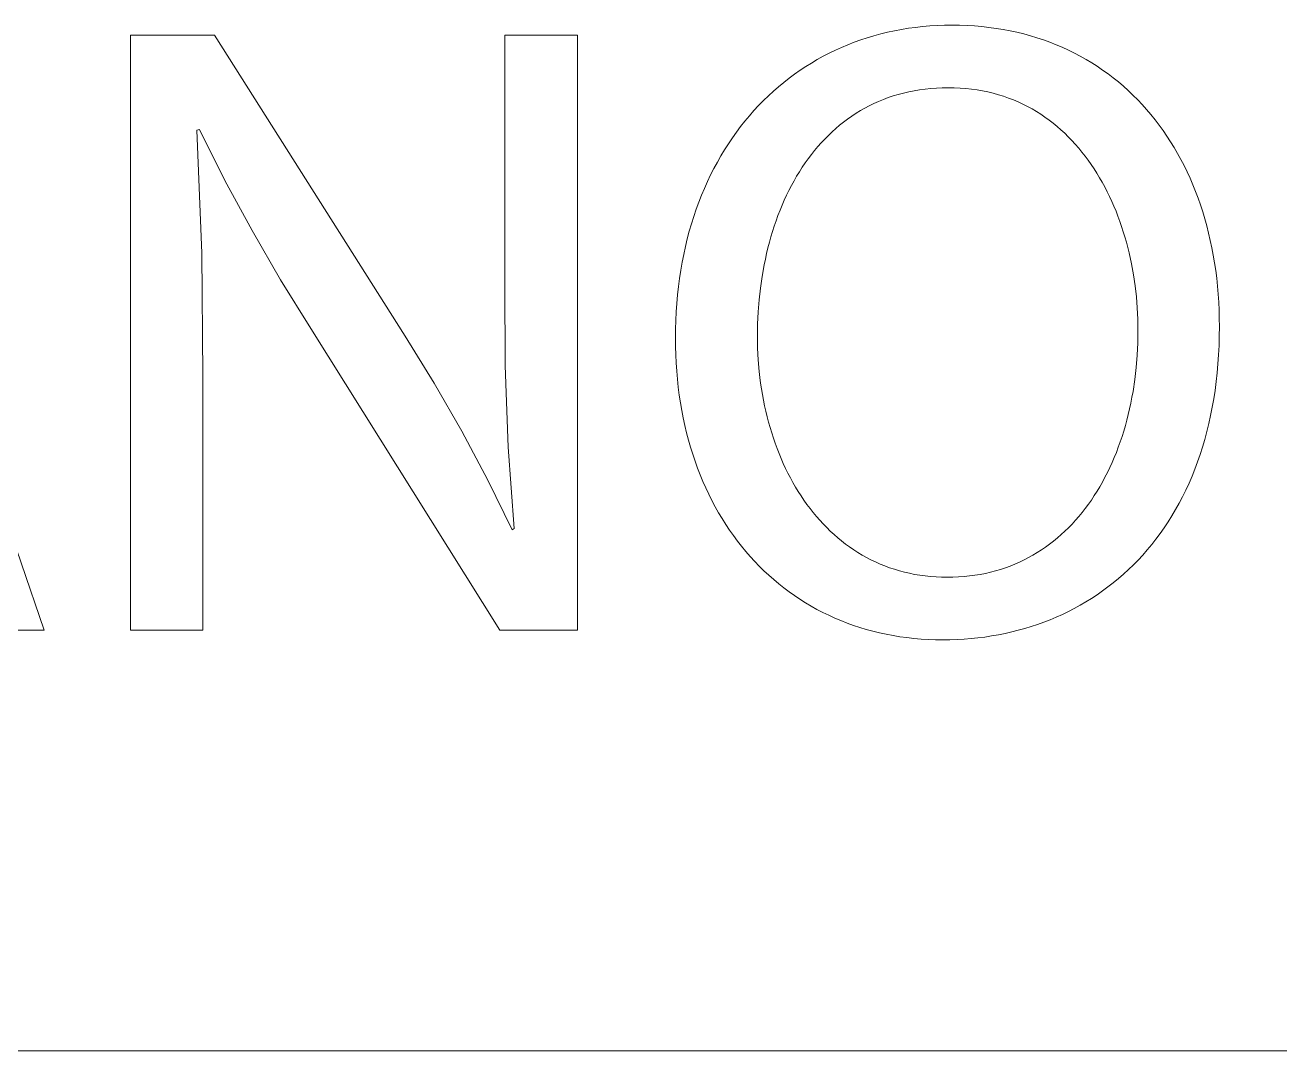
# Model space of a CAD drawing. Header units: millimetres. Extents: x -665 to 1920, y -373 to 1434.
# Drawn here: x 1333.05 to 1369.81, y -372.94 to -342.89 of the extents above; entities that cross this region are included whole.
import ezdxf

# ---------------------------------------------------------------- set-up
doc = ezdxf.new("R2010")
doc.units = ezdxf.units.MM
doc.header["$MEASUREMENT"] = 0
doc.layers.add('Domyślny', color=7, linetype='Continuous', true_color=0x000000)

msp = doc.modelspace()

# ---------------------------------------------------------------- linework, layer by layer
at = {"layer": 'Domyślny', "color": 18, "lineweight": 15, "true_color": 0x000000}
for p, q in [((1358.518, -343.053), (1358.722, -343.014)), ((1358.722, -343.014), (1358.928, -342.98)), ((1358.928, -342.98), (1359.136, -342.952)), ((1359.136, -342.952), (1359.346, -342.928)), ((1359.346, -342.928), (1359.558, -342.91)), ((1359.558, -342.91), (1359.772, -342.897)), ((1359.772, -342.897), (1359.988, -342.889)), ((1359.988, -342.889), (1360.206, -342.886)), ((1360.206, -342.886), (1360.428, -342.889)), ((1360.428, -342.889), (1360.647, -342.897)), ((1360.647, -342.897), (1360.864, -342.91)), ((1360.864, -342.91), (1361.079, -342.928)), ((1361.079, -342.928), (1361.29, -342.952)), ((1361.29, -342.952), (1361.499, -342.981)), ((1361.499, -342.981), (1361.706, -343.014)), ((1361.706, -343.014), (1361.91, -343.053)), ((1327.643, -343.172), (1333.602, -360.617)), ((1336.14, -360.616), (1336.14, -343.179)), ((1336.14, -343.179), (1338.594, -343.179)), ((1338.594, -343.179), (1344.182, -352.005)), ((1347.101, -350.472), (1347.101, -343.179)), ((1347.101, -343.179), (1349.237, -343.179)), ((1349.237, -343.179), (1349.237, -360.616)), ((1357.156, -343.461), (1357.343, -343.389)), ((1357.343, -343.389), (1357.533, -343.32)), ((1357.533, -343.32), (1357.725, -343.257)), ((1357.725, -343.257), (1357.92, -343.199)), ((1357.92, -343.199), (1358.117, -343.145)), ((1358.117, -343.145), (1358.316, -343.096)), ((1358.316, -343.096), (1358.518, -343.053)), ((1361.91, -343.053), (1362.111, -343.097)), ((1362.111, -343.097), (1362.309, -343.145)), ((1362.309, -343.145), (1362.504, -343.199)), ((1362.504, -343.199), (1362.697, -343.257)), ((1362.697, -343.257), (1362.887, -343.32)), ((1362.887, -343.32), (1363.074, -343.388)), ((1363.074, -343.388), (1363.258, -343.46)), ((1356.432, -343.8), (1356.609, -343.708)), ((1356.609, -343.708), (1356.789, -343.621)), ((1356.789, -343.621), (1356.971, -343.539)), ((1356.971, -343.539), (1357.156, -343.461)), ((1363.258, -343.46), (1363.439, -343.537)), ((1363.439, -343.537), (1363.617, -343.619)), ((1363.617, -343.619), (1363.792, -343.705)), ((1363.792, -343.705), (1363.964, -343.796)), ((1355.754, -344.211), (1355.919, -344.102)), ((1355.919, -344.102), (1356.087, -343.997)), ((1356.087, -343.997), (1356.258, -343.896)), ((1356.258, -343.896), (1356.432, -343.8)), ((1363.964, -343.796), (1364.133, -343.891)), ((1364.133, -343.891), (1364.299, -343.99)), ((1364.299, -343.99), (1364.462, -344.094)), ((1364.462, -344.094), (1364.621, -344.202)), ((1355.275, -344.567), (1355.432, -344.444)), ((1355.432, -344.444), (1355.591, -344.325)), ((1355.591, -344.325), (1355.754, -344.211)), ((1364.621, -344.202), (1364.778, -344.315)), ((1364.778, -344.315), (1364.931, -344.431)), ((1364.931, -344.431), (1365.081, -344.552)), ((1354.825, -344.96), (1354.972, -344.825)), ((1354.972, -344.825), (1355.122, -344.694)), ((1355.122, -344.694), (1355.275, -344.567)), ((1358.786, -344.876), (1358.634, -344.916)), ((1358.94, -344.84), (1358.786, -344.876)), ((1359.097, -344.809), (1358.94, -344.84)), ((1359.256, -344.782), (1359.097, -344.809)), ((1359.418, -344.76), (1359.256, -344.782)), ((1359.583, -344.743), (1359.418, -344.76)), ((1359.751, -344.73), (1359.583, -344.743)), ((1359.921, -344.723), (1359.751, -344.73)), ((1360.094, -344.72), (1359.921, -344.723)), ((1360.269, -344.723), (1360.094, -344.72)), ((1360.441, -344.731), (1360.269, -344.723)), ((1360.61, -344.744), (1360.441, -344.731)), ((1360.776, -344.762), (1360.61, -344.744)), ((1360.94, -344.785), (1360.776, -344.762)), ((1361.101, -344.813), (1360.94, -344.785)), ((1361.258, -344.846), (1361.101, -344.813)), ((1361.413, -344.883), (1361.258, -344.846)), ((1365.081, -344.552), (1365.227, -344.676)), ((1365.227, -344.676), (1365.37, -344.805)), ((1365.37, -344.805), (1365.51, -344.938)), ((1354.404, -345.392), (1354.541, -345.244)), ((1354.541, -345.244), (1354.682, -345.1)), ((1354.682, -345.1), (1354.825, -344.96)), ((1357.919, -345.184), (1357.784, -345.25)), ((1358.056, -345.122), (1357.919, -345.184)), ((1358.197, -345.064), (1358.056, -345.122)), ((1358.34, -345.011), (1358.197, -345.064)), ((1358.486, -344.961), (1358.34, -345.011)), ((1358.634, -344.916), (1358.486, -344.961)), ((1361.565, -344.925), (1361.413, -344.883)), ((1361.715, -344.972), (1361.565, -344.925)), ((1361.861, -345.023), (1361.715, -344.972)), ((1362.005, -345.078), (1361.861, -345.023)), ((1362.145, -345.138), (1362.005, -345.078)), ((1362.283, -345.202), (1362.145, -345.138)), ((1362.418, -345.27), (1362.283, -345.202)), ((1365.51, -344.938), (1365.647, -345.074)), ((1365.647, -345.074), (1365.78, -345.215)), ((1365.78, -345.215), (1365.909, -345.359)), ((1354.141, -345.7), (1354.271, -345.544)), ((1354.271, -345.544), (1354.404, -345.392)), ((1357.271, -345.553), (1357.149, -345.638)), ((1357.395, -345.471), (1357.271, -345.553)), ((1357.522, -345.393), (1357.395, -345.471)), ((1357.651, -345.32), (1357.522, -345.393)), ((1357.784, -345.25), (1357.651, -345.32)), ((1362.551, -345.342), (1362.418, -345.27)), ((1362.68, -345.418), (1362.551, -345.342)), ((1362.807, -345.498), (1362.68, -345.418)), ((1362.93, -345.582), (1362.807, -345.498)), ((1363.051, -345.669), (1362.93, -345.582)), ((1365.909, -345.359), (1366.035, -345.508)), ((1366.035, -345.508), (1366.158, -345.66)), ((1338.154, -345.943), (1338.077, -345.969)), ((1338.077, -345.969), (1338.223, -349.567)), ((1338.902, -347.437), (1338.154, -345.943)), ((1353.891, -346.024), (1354.014, -345.86)), ((1354.014, -345.86), (1354.141, -345.7)), ((1356.802, -345.915), (1356.691, -346.015)), ((1356.915, -345.819), (1356.802, -345.915)), ((1357.031, -345.727), (1356.915, -345.819)), ((1357.149, -345.638), (1357.031, -345.727)), ((1363.17, -345.76), (1363.051, -345.669)), ((1363.285, -345.854), (1363.17, -345.76)), ((1363.398, -345.952), (1363.285, -345.854)), ((1363.508, -346.053), (1363.398, -345.952)), ((1366.158, -345.66), (1366.277, -345.815)), ((1366.277, -345.815), (1366.393, -345.975)), ((1366.393, -345.975), (1366.504, -346.137)), ((1353.656, -346.363), (1353.772, -346.191)), ((1353.772, -346.191), (1353.891, -346.024)), ((1356.376, -346.333), (1356.276, -346.445)), ((1356.478, -346.224), (1356.376, -346.333)), ((1356.583, -346.118), (1356.478, -346.224)), ((1356.691, -346.015), (1356.583, -346.118)), ((1363.615, -346.157), (1363.508, -346.053)), ((1363.719, -346.265), (1363.615, -346.157)), ((1363.82, -346.375), (1363.719, -346.265)), ((1366.504, -346.137), (1366.613, -346.304)), ((1366.613, -346.304), (1366.717, -346.474)), ((1353.332, -346.901), (1353.436, -346.718)), ((1353.436, -346.718), (1353.544, -346.539)), ((1353.544, -346.539), (1353.656, -346.363)), ((1356.085, -346.68), (1355.993, -346.801)), ((1356.179, -346.561), (1356.085, -346.68)), ((1356.276, -346.445), (1356.179, -346.561)), ((1363.919, -346.489), (1363.82, -346.375)), ((1364.015, -346.605), (1363.919, -346.489)), ((1364.108, -346.724), (1364.015, -346.605)), ((1366.717, -346.474), (1366.818, -346.647)), ((1366.818, -346.647), (1366.915, -346.824)), ((1353.231, -347.088), (1353.332, -346.901)), ((1355.819, -347.053), (1355.735, -347.183)), ((1355.905, -346.926), (1355.819, -347.053)), ((1355.993, -346.801), (1355.905, -346.926)), ((1364.199, -346.846), (1364.108, -346.724)), ((1364.286, -346.971), (1364.199, -346.846)), ((1364.371, -347.098), (1364.286, -346.971)), ((1366.915, -346.824), (1367.008, -347.004)), ((1367.008, -347.004), (1367.098, -347.188)), ((1339.696, -348.908), (1338.902, -347.437)), ((1353.042, -347.472), (1353.135, -347.278)), ((1353.135, -347.278), (1353.231, -347.088)), ((1355.577, -347.451), (1355.502, -347.588)), ((1355.655, -347.315), (1355.577, -347.451)), ((1355.735, -347.183), (1355.655, -347.315)), ((1364.453, -347.227), (1364.371, -347.098)), ((1364.533, -347.359), (1364.453, -347.227)), ((1364.609, -347.493), (1364.533, -347.359)), ((1367.098, -347.188), (1367.183, -347.375)), ((1367.183, -347.375), (1367.265, -347.565)), ((1352.869, -347.871), (1352.954, -347.67)), ((1352.954, -347.67), (1353.042, -347.472)), ((1355.429, -347.729), (1355.36, -347.871)), ((1355.502, -347.588), (1355.429, -347.729)), ((1364.683, -347.63), (1364.609, -347.493)), ((1364.754, -347.768), (1364.683, -347.63)), ((1364.823, -347.909), (1364.754, -347.768)), ((1367.265, -347.565), (1367.343, -347.758)), ((1367.343, -347.758), (1367.417, -347.954)), ((1352.713, -348.284), (1352.789, -348.076)), ((1352.789, -348.076), (1352.869, -347.871)), ((1355.229, -348.163), (1355.167, -348.312)), ((1355.293, -348.016), (1355.229, -348.163)), ((1355.36, -347.871), (1355.293, -348.016)), ((1364.889, -348.051), (1364.823, -347.909)), ((1364.952, -348.196), (1364.889, -348.051)), ((1367.417, -347.954), (1367.487, -348.153)), ((1367.487, -348.153), (1367.553, -348.356)), ((1352.573, -348.711), (1352.641, -348.496)), ((1352.641, -348.496), (1352.713, -348.284)), ((1355.108, -348.464), (1355.052, -348.617)), ((1355.167, -348.312), (1355.108, -348.464)), ((1365.012, -348.342), (1364.952, -348.196)), ((1365.069, -348.489), (1365.012, -348.342)), ((1365.124, -348.639), (1365.069, -348.489)), ((1367.553, -348.356), (1367.615, -348.561)), ((1340.535, -350.354), (1339.696, -348.908)), ((1352.51, -348.929), (1352.573, -348.711)), ((1354.999, -348.773), (1354.949, -348.93)), ((1355.052, -348.617), (1354.999, -348.773)), ((1365.176, -348.79), (1365.124, -348.639)), ((1365.226, -348.942), (1365.176, -348.79)), ((1367.615, -348.561), (1367.673, -348.769)), ((1367.673, -348.769), (1367.727, -348.98)), ((1352.396, -349.376), (1352.451, -349.151)), ((1352.451, -349.151), (1352.51, -348.929)), ((1354.856, -349.25), (1354.813, -349.413)), ((1354.901, -349.089), (1354.856, -349.25)), ((1354.949, -348.93), (1354.901, -349.089)), ((1365.272, -349.095), (1365.226, -348.942)), ((1365.316, -349.25), (1365.272, -349.095)), ((1365.358, -349.406), (1365.316, -349.25)), ((1367.727, -348.98), (1367.776, -349.194)), ((1367.776, -349.194), (1367.822, -349.411)), ((1338.223, -349.567), (1338.258, -353.167)), ((1352.301, -349.836), (1352.346, -349.604)), ((1352.346, -349.604), (1352.396, -349.376)), ((1354.774, -349.577), (1354.737, -349.742)), ((1354.813, -349.413), (1354.774, -349.577)), ((1365.396, -349.563), (1365.358, -349.406)), ((1365.466, -349.88), (1365.396, -349.563)), ((1367.822, -349.411), (1367.863, -349.631)), ((1367.863, -349.631), (1367.9, -349.853)), ((1352.26, -350.07), (1352.301, -349.836)), ((1354.702, -349.91), (1354.642, -350.248)), ((1354.737, -349.742), (1354.702, -349.91)), ((1365.524, -350.2), (1365.466, -349.88)), ((1367.9, -349.853), (1367.933, -350.078)), ((1341.418, -351.772), (1340.535, -350.354)), ((1352.192, -350.549), (1352.224, -350.308)), ((1352.224, -350.308), (1352.26, -350.07)), ((1354.642, -350.248), (1354.593, -350.592)), ((1365.572, -350.522), (1365.524, -350.2)), ((1367.933, -350.078), (1367.962, -350.305)), ((1367.962, -350.305), (1367.986, -350.535)), ((1347.113, -352.863), (1347.101, -350.472)), ((1352.165, -350.793), (1352.192, -350.549)), ((1354.593, -350.592), (1354.555, -350.94)), ((1365.609, -350.847), (1365.572, -350.522)), ((1367.986, -350.535), (1368.006, -350.767)), ((1352.126, -351.29), (1352.143, -351.04)), ((1352.143, -351.04), (1352.165, -350.793)), ((1354.555, -350.94), (1354.527, -351.292)), ((1365.635, -351.172), (1365.609, -350.847)), ((1368.006, -350.767), (1368.022, -351.002)), ((1368.022, -351.002), (1368.033, -351.239)), ((1352.113, -351.542), (1352.126, -351.29)), ((1354.527, -351.292), (1354.511, -351.647)), ((1365.651, -351.498), (1365.635, -351.172)), ((1368.033, -351.239), (1368.039, -351.479)), ((1368.039, -351.479), (1368.042, -351.721)), ((1346.955, -360.616), (1341.418, -351.772)), ((1352.103, -352.057), (1352.106, -351.798)), ((1352.106, -351.798), (1352.113, -351.542)), ((1354.511, -351.647), (1354.505, -352.005)), ((1365.656, -351.824), (1365.651, -351.498)), ((1365.651, -352.193), (1365.656, -351.824)), ((1368.042, -351.721), (1368.039, -352)), ((1344.182, -352.005), (1345.035, -353.382)), ((1352.105, -352.303), (1352.103, -352.057)), ((1354.505, -352.005), (1354.511, -352.352)), ((1365.633, -352.557), (1365.651, -352.193)), ((1368.039, -352), (1368.031, -352.275)), ((1352.112, -352.546), (1352.105, -352.303)), ((1352.124, -352.787), (1352.112, -352.546)), ((1354.511, -352.352), (1354.529, -352.697)), ((1365.604, -352.916), (1365.633, -352.557)), ((1368.018, -352.546), (1368, -352.813)), ((1368.031, -352.275), (1368.018, -352.546)), ((1347.205, -355.252), (1347.113, -352.863)), ((1352.14, -353.026), (1352.124, -352.787)), ((1354.529, -352.697), (1354.558, -353.039)), ((1365.563, -353.27), (1365.604, -352.916)), ((1368, -352.813), (1367.976, -353.075)), ((1338.258, -353.167), (1338.258, -360.616)), ((1352.161, -353.261), (1352.14, -353.026)), ((1352.187, -353.494), (1352.161, -353.261)), ((1354.558, -353.039), (1354.577, -353.208)), ((1354.577, -353.208), (1354.599, -353.376)), ((1365.511, -353.618), (1365.563, -353.27)), ((1367.948, -353.334), (1367.914, -353.588)), ((1367.976, -353.075), (1367.948, -353.334)), ((1345.035, -353.382), (1345.842, -354.786)), ((1352.217, -353.725), (1352.187, -353.494)), ((1354.599, -353.376), (1354.624, -353.543)), ((1354.624, -353.543), (1354.651, -353.709)), ((1365.48, -353.79), (1365.511, -353.618)), ((1367.914, -353.588), (1367.876, -353.838)), ((1352.251, -353.952), (1352.217, -353.725)), ((1352.29, -354.177), (1352.251, -353.952)), ((1354.651, -353.709), (1354.682, -353.874)), ((1354.682, -353.874), (1354.715, -354.038)), ((1354.715, -354.038), (1354.751, -354.2)), ((1365.411, -354.128), (1365.447, -353.96)), ((1365.447, -353.96), (1365.48, -353.79)), ((1367.876, -353.838), (1367.833, -354.084)), ((1352.333, -354.398), (1352.29, -354.177)), ((1352.38, -354.617), (1352.333, -354.398)), ((1354.751, -354.2), (1354.79, -354.361)), ((1354.79, -354.361), (1354.831, -354.52)), ((1365.33, -354.46), (1365.372, -354.295)), ((1365.372, -354.295), (1365.411, -354.128)), ((1367.785, -354.326), (1367.733, -354.563)), ((1367.833, -354.084), (1367.785, -354.326)), ((1345.842, -354.786), (1346.603, -356.216)), ((1352.431, -354.833), (1352.38, -354.617)), ((1354.831, -354.52), (1354.876, -354.677)), ((1354.876, -354.677), (1354.923, -354.833)), ((1365.188, -354.943), (1365.239, -354.784)), ((1365.239, -354.784), (1365.286, -354.623)), ((1365.286, -354.623), (1365.33, -354.46)), ((1367.675, -354.796), (1367.614, -355.025)), ((1367.733, -354.563), (1367.675, -354.796)), ((1352.487, -355.045), (1352.431, -354.833)), ((1352.547, -355.255), (1352.487, -355.045)), ((1354.923, -354.833), (1354.973, -354.988)), ((1354.973, -354.988), (1355.026, -355.14)), ((1355.026, -355.14), (1355.081, -355.291)), ((1365.08, -355.255), (1365.136, -355.1)), ((1365.136, -355.1), (1365.188, -354.943)), ((1367.614, -355.025), (1367.547, -355.25)), ((1347.377, -357.636), (1347.205, -355.252)), ((1352.611, -355.462), (1352.547, -355.255)), ((1352.68, -355.665), (1352.611, -355.462)), ((1355.081, -355.291), (1355.139, -355.44)), ((1355.139, -355.44), (1355.2, -355.586)), ((1364.961, -355.558), (1365.022, -355.408)), ((1365.022, -355.408), (1365.08, -355.255)), ((1367.477, -355.471), (1367.402, -355.687)), ((1367.547, -355.25), (1367.477, -355.471)), ((1352.752, -355.865), (1352.68, -355.665)), ((1352.828, -356.062), (1352.752, -355.865)), ((1355.2, -355.586), (1355.264, -355.731)), ((1355.264, -355.731), (1355.33, -355.874)), ((1355.33, -355.874), (1355.399, -356.014)), ((1364.761, -355.996), (1364.83, -355.852)), ((1364.83, -355.852), (1364.897, -355.706)), ((1364.897, -355.706), (1364.961, -355.558)), ((1367.322, -355.899), (1367.239, -356.107)), ((1367.402, -355.687), (1367.322, -355.899)), ((1346.603, -356.216), (1347.316, -357.671)), ((1352.908, -356.256), (1352.828, -356.062)), ((1352.993, -356.446), (1352.908, -356.256)), ((1355.399, -356.014), (1355.471, -356.152)), ((1355.471, -356.152), (1355.545, -356.288)), ((1364.538, -356.411), (1364.615, -356.275)), ((1364.615, -356.275), (1364.689, -356.137)), ((1364.689, -356.137), (1364.761, -355.996)), ((1367.239, -356.107), (1367.151, -356.31)), ((1353.081, -356.634), (1352.993, -356.446)), ((1353.173, -356.817), (1353.081, -356.634)), ((1355.545, -356.288), (1355.622, -356.422)), ((1355.622, -356.422), (1355.702, -356.553)), ((1355.702, -356.553), (1355.784, -356.681)), ((1364.375, -356.674), (1364.458, -356.544)), ((1364.458, -356.544), (1364.538, -356.411)), ((1367.059, -356.509), (1366.963, -356.704)), ((1367.151, -356.31), (1367.059, -356.509)), ((1353.268, -356.997), (1353.173, -356.817)), ((1353.368, -357.174), (1353.268, -356.997)), ((1355.784, -356.681), (1355.869, -356.807)), ((1355.869, -356.807), (1355.956, -356.93)), ((1355.956, -356.93), (1356.047, -357.051)), ((1364.112, -357.049), (1364.202, -356.927)), ((1364.202, -356.927), (1364.29, -356.802)), ((1364.29, -356.802), (1364.375, -356.674)), ((1366.863, -356.894), (1366.759, -357.081)), ((1366.963, -356.704), (1366.863, -356.894)), ((1353.471, -357.347), (1353.368, -357.174)), ((1353.578, -357.517), (1353.471, -357.347)), ((1356.047, -357.051), (1356.139, -357.168)), ((1356.139, -357.168), (1356.234, -357.283)), ((1356.234, -357.283), (1356.332, -357.395)), ((1363.825, -357.397), (1363.923, -357.284)), ((1363.923, -357.284), (1364.019, -357.168)), ((1364.019, -357.168), (1364.112, -357.049)), ((1366.652, -357.262), (1366.54, -357.44)), ((1366.759, -357.081), (1366.652, -357.262)), ((1347.316, -357.671), (1347.377, -357.636)), ((1353.688, -357.683), (1353.578, -357.517)), ((1353.802, -357.845), (1353.688, -357.683)), ((1356.332, -357.395), (1356.433, -357.504)), ((1356.433, -357.504), (1356.536, -357.61)), ((1356.536, -357.61), (1356.641, -357.713)), ((1356.641, -357.713), (1356.749, -357.812)), ((1363.407, -357.816), (1363.515, -357.716)), ((1363.515, -357.716), (1363.621, -357.613)), ((1363.621, -357.613), (1363.724, -357.507)), ((1363.724, -357.507), (1363.825, -357.397)), ((1366.425, -357.613), (1366.306, -357.782)), ((1366.54, -357.44), (1366.425, -357.613)), ((1353.92, -358.004), (1353.802, -357.845)), ((1354.041, -358.159), (1353.92, -358.004)), ((1356.749, -357.812), (1356.859, -357.909)), ((1356.859, -357.909), (1356.972, -358.002)), ((1356.972, -358.002), (1357.088, -358.091)), ((1357.088, -358.091), (1357.206, -358.177)), ((1362.948, -358.182), (1363.066, -358.096)), ((1363.066, -358.096), (1363.182, -358.006)), ((1363.182, -358.006), (1363.296, -357.913)), ((1363.296, -357.913), (1363.407, -357.816)), ((1366.058, -358.107), (1365.929, -358.262)), ((1366.184, -357.947), (1366.058, -358.107)), ((1366.306, -357.782), (1366.184, -357.947)), ((1354.165, -358.31), (1354.041, -358.159)), ((1354.293, -358.458), (1354.165, -358.31)), ((1354.425, -358.601), (1354.293, -358.458)), ((1357.206, -358.177), (1357.326, -358.26)), ((1357.326, -358.26), (1357.449, -358.339)), ((1357.449, -358.339), (1357.574, -358.414)), ((1357.574, -358.414), (1357.702, -358.486)), ((1362.449, -358.49), (1362.577, -358.419)), ((1362.577, -358.419), (1362.703, -358.344)), ((1362.703, -358.344), (1362.827, -358.265)), ((1362.827, -358.265), (1362.948, -358.182)), ((1365.796, -358.414), (1365.66, -358.561)), ((1365.929, -358.262), (1365.796, -358.414)), ((1354.559, -358.741), (1354.425, -358.601)), ((1354.697, -358.876), (1354.559, -358.741)), ((1357.702, -358.486), (1357.832, -358.553)), ((1357.832, -358.553), (1357.965, -358.617)), ((1357.965, -358.617), (1358.1, -358.677)), ((1358.1, -358.677), (1358.237, -358.733)), ((1358.237, -358.733), (1358.377, -358.785)), ((1358.377, -358.785), (1358.519, -358.832)), ((1358.519, -358.832), (1358.664, -358.876)), ((1361.482, -358.878), (1361.627, -358.835)), ((1361.627, -358.835), (1361.77, -358.787)), ((1361.77, -358.787), (1361.911, -358.736)), ((1361.911, -358.736), (1362.049, -358.681)), ((1362.049, -358.681), (1362.185, -358.621)), ((1362.185, -358.621), (1362.318, -358.557)), ((1362.318, -358.557), (1362.449, -358.49)), ((1365.378, -358.842), (1365.232, -358.975)), ((1365.52, -358.703), (1365.378, -358.842)), ((1365.66, -358.561), (1365.52, -358.703)), ((1354.839, -359.008), (1354.697, -358.876)), ((1354.983, -359.135), (1354.839, -359.008)), ((1355.131, -359.259), (1354.983, -359.135)), ((1358.664, -358.876), (1358.81, -358.915)), ((1358.81, -358.915), (1358.96, -358.95)), ((1358.96, -358.95), (1359.111, -358.98)), ((1359.111, -358.98), (1359.265, -359.006)), ((1359.265, -359.006), (1359.421, -359.027)), ((1359.421, -359.027), (1359.579, -359.044)), ((1359.579, -359.044), (1359.74, -359.056)), ((1359.74, -359.056), (1359.903, -359.063)), ((1359.903, -359.063), (1360.068, -359.066)), ((1360.068, -359.066), (1360.234, -359.063)), ((1360.234, -359.063), (1360.398, -359.056)), ((1360.398, -359.056), (1360.56, -359.044)), ((1360.56, -359.044), (1360.72, -359.028)), ((1360.72, -359.028), (1360.877, -359.007)), ((1360.877, -359.007), (1361.032, -358.981)), ((1361.032, -358.981), (1361.184, -358.951)), ((1361.184, -358.951), (1361.334, -358.917)), ((1361.334, -358.917), (1361.482, -358.878)), ((1365.083, -359.105), (1364.932, -359.23)), ((1365.232, -358.975), (1365.083, -359.105)), ((1355.281, -359.378), (1355.131, -359.259)), ((1355.435, -359.493), (1355.281, -359.378)), ((1355.592, -359.604), (1355.435, -359.493)), ((1364.459, -359.578), (1364.296, -359.685)), ((1364.619, -359.466), (1364.459, -359.578)), ((1364.777, -359.35), (1364.619, -359.466)), ((1364.932, -359.23), (1364.777, -359.35)), ((1355.752, -359.711), (1355.592, -359.604)), ((1355.915, -359.814), (1355.752, -359.711)), ((1356.08, -359.912), (1355.915, -359.814)), ((1356.249, -360.006), (1356.08, -359.912)), ((1363.962, -359.886), (1363.791, -359.98)), ((1364.13, -359.788), (1363.962, -359.886)), ((1364.296, -359.685), (1364.13, -359.788)), ((1356.42, -360.095), (1356.249, -360.006)), ((1356.594, -360.18), (1356.42, -360.095)), ((1356.771, -360.26), (1356.594, -360.18)), ((1356.951, -360.336), (1356.771, -360.26)), ((1363.083, -360.31), (1362.9, -360.381)), ((1363.263, -360.234), (1363.083, -360.31)), ((1363.442, -360.154), (1363.263, -360.234)), ((1363.617, -360.069), (1363.442, -360.154)), ((1363.791, -359.98), (1363.617, -360.069)), ((1333.602, -360.617), (1331.2, -360.617)), ((1338.258, -360.616), (1336.14, -360.616)), ((1349.237, -360.616), (1346.955, -360.616)), ((1357.133, -360.407), (1356.951, -360.336)), ((1357.318, -360.474), (1357.133, -360.407)), ((1357.505, -360.536), (1357.318, -360.474)), ((1357.695, -360.593), (1357.505, -360.536)), ((1357.887, -360.646), (1357.695, -360.593)), ((1358.082, -360.693), (1357.887, -360.646)), ((1361.956, -360.668), (1361.762, -360.712)), ((1362.149, -360.62), (1361.956, -360.668)), ((1362.34, -360.567), (1362.149, -360.62)), ((1362.529, -360.509), (1362.34, -360.567)), ((1362.716, -360.447), (1362.529, -360.509)), ((1362.9, -360.381), (1362.716, -360.447)), ((1358.28, -360.736), (1358.082, -360.693)), ((1358.479, -360.774), (1358.28, -360.736)), ((1358.681, -360.807), (1358.479, -360.774)), ((1358.885, -360.835), (1358.681, -360.807)), ((1359.092, -360.858), (1358.885, -360.835)), ((1359.3, -360.876), (1359.092, -360.858)), ((1359.511, -360.889), (1359.3, -360.876)), ((1359.724, -360.897), (1359.511, -360.889)), ((1359.939, -360.9), (1359.724, -360.897)), ((1360.147, -360.897), (1359.939, -360.9)), ((1360.354, -360.89), (1360.147, -360.897)), ((1360.559, -360.879), (1360.354, -360.89)), ((1360.764, -360.863), (1360.559, -360.879)), ((1360.966, -360.842), (1360.764, -360.863)), ((1361.167, -360.816), (1360.966, -360.842)), ((1361.367, -360.786), (1361.167, -360.816)), ((1361.565, -360.752), (1361.367, -360.786)), ((1361.762, -360.712), (1361.565, -360.752)), ((1918.032, -372.944), (-665.356, -372.944)), ((1918.032, -372.944), (943.275, -372.944))]:
    msp.add_line(p, q, dxfattribs=at)

doc.saveas('drawing.dxf')
